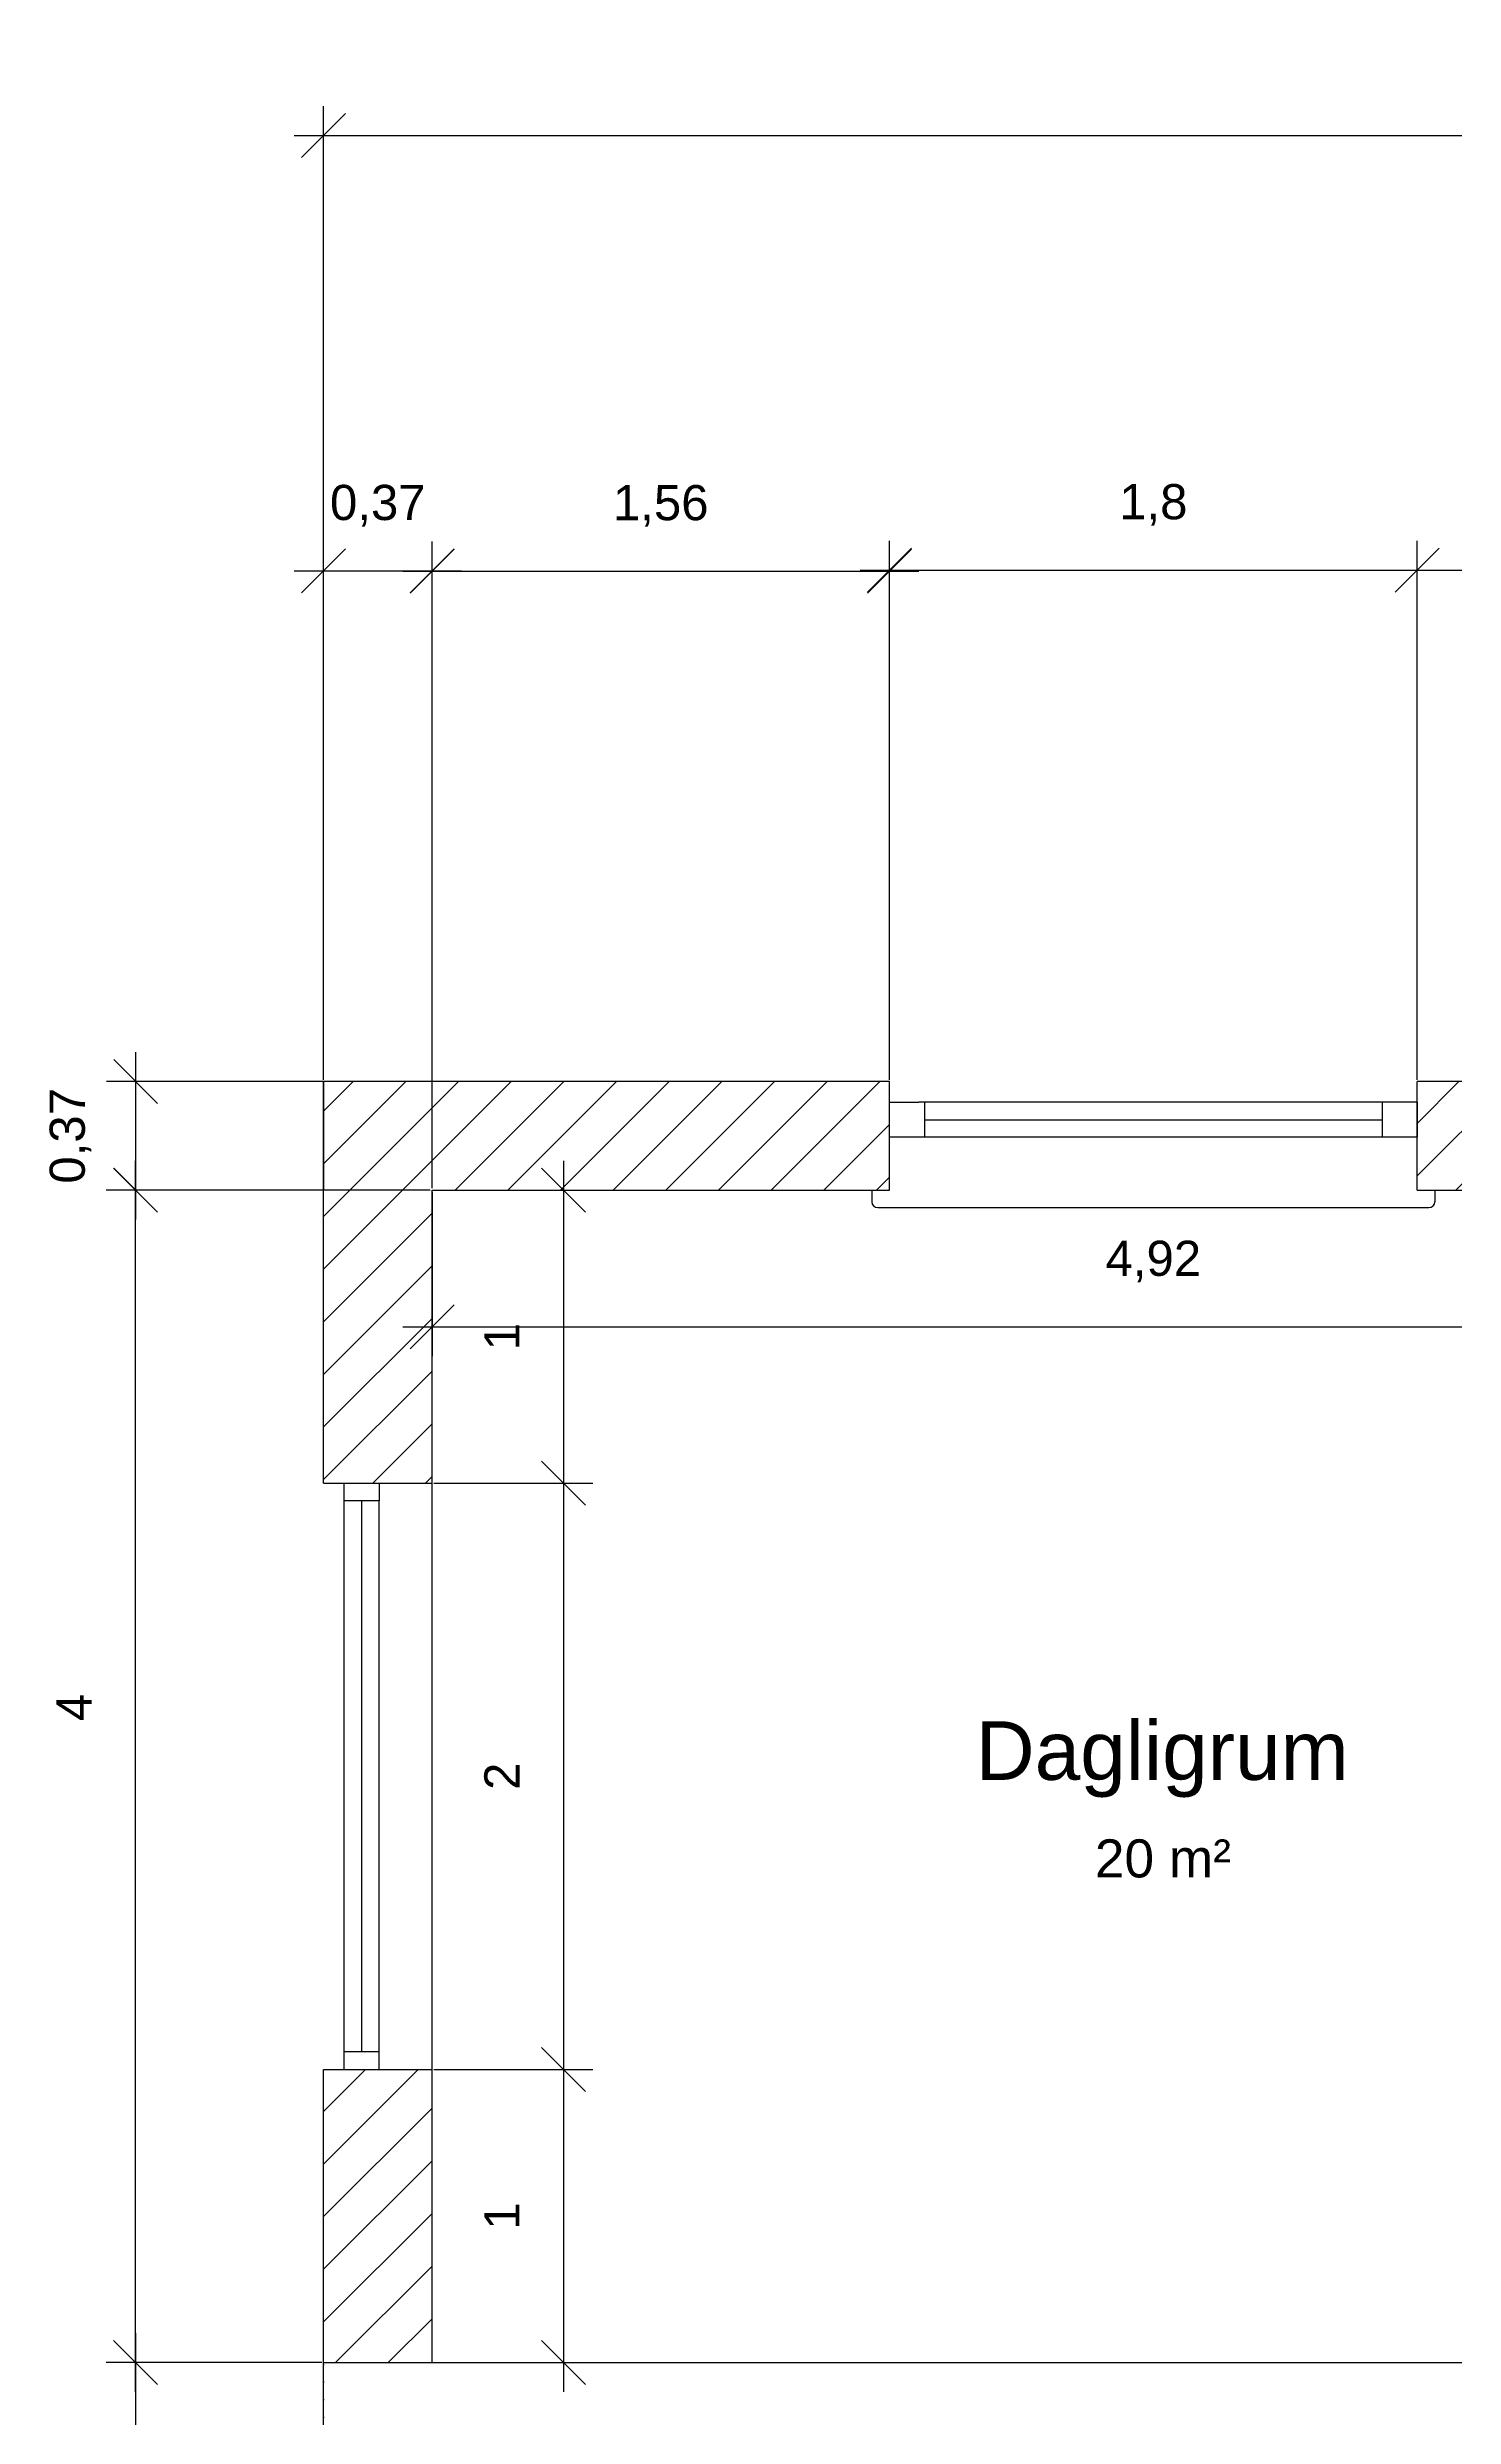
# Model space of a CAD drawing. Header units: millimetres. Extents: x -6247 to 53319, y -9113 to 41204.
# Drawn here: x 5996 to 10792, y 22959 to 31042 of the extents above; entities that cross this region are included whole.
import ezdxf

# ---------------------------------------------------------------- set-up
doc = ezdxf.new("R2010")
doc.units = ezdxf.units.MM
doc.linetypes.add('ACAD_ISO07W100', pattern=[3, 0, -3])
doc.styles.get("Standard").update_dxf_attribs({"font": 'Arial.ttf', "height": 120})
doc.dimstyles.new('ISO-25', dxfattribs={"dimscale": 10, "dimtxt": 2.5, "dimasz": 15, "dimexe": 10, "dimexo": 0.625, "dimgap": 15, "dimtad": 1, "dimlfac": 0.001, "dimtxsty": 'Standard', "dimblk": 'OBLIQUE', "dimblk1": 'OBLIQUE', "dimblk2": 'OBLIQUE', "dimcen": 20, "dimdle": 10, "dimadec": 0, "dimazin": 0, "dimtfac": 1, "dimtmove": 0, "dimatfit": 3, "dimldrblk": 'OPEN90', "dimfxl": 1, "dimarcsym": 0})

# ---------------------------------------------------------------- blocks, each defined once
blk = doc.blocks.new('_Oblique')
at = {"color": 0, "linetype": 'ByBlock', "lineweight": -2}
blk.add_line((-0.5, -0.5), (0.5, 0.5), dxfattribs=at)
blk = doc.blocks.new('*D2')
at = {"color": 0, "lineweight": -2, "transparency": 16777216}
for p, q in [((6297.1, 23043.9), (6297.1, 27243.9)), ((7302, 27143.9), (6197.1, 27143.9)), ((6932, 23143.9), (6197.1, 23143.9))]:
    blk.add_line(p, q, dxfattribs=at)
at = {"layer": 'Defpoints', "color": 0, "transparency": 16777216}
for p in [(6297.1, 27143.9), (7308.2, 27143.9), (6938.2, 23143.9)]:
    blk.add_point(p, dxfattribs=at)
at = {"color": 0, "lineweight": -2, "transparency": 16777216, "xscale": 150, "yscale": 150, "zscale": 150}
for p, rotation in [((6297.1, 27143.9), 90), ((6297.1, 23143.9), 270)]:
    blk.add_blockref('_Oblique', p, dxfattribs=dict(at, rotation=rotation))
at = {"color": 0, "transparency": 16777216, "insert": (6087.1, 25378.8), "char_height": 120, "attachment_point": 5, "rotation": 90}
blk.add_mtext('4', dxfattribs=at)
blk = doc.blocks.new('_Open90')
at = {"color": 0, "linetype": 'ByBlock', "lineweight": -2}
for p, q in [((0, 0), (-1, 0)), ((-0.5, 0.5), (0, 0)), ((0, 0), (-0.5, -0.5))]:
    blk.add_line(p, q, dxfattribs=at)
blk = doc.blocks.new('*D20')
at = {"color": 0, "lineweight": -2, "transparency": 16777216}
for p, q in [((6938.2, 27520.2), (6938.2, 29356.3)), ((7308.2, 27150.2), (7308.2, 29356.3)), ((6838.2, 29256.3), (7408.2, 29256.3))]:
    blk.add_line(p, q, dxfattribs=at)
at = {"layer": 'Defpoints', "color": 0, "transparency": 16777216}
for p in [(7308.2, 29256.3), (6938.2, 27513.9), (7308.2, 27143.9)]:
    blk.add_point(p, dxfattribs=at)
at = {"color": 0, "lineweight": -2, "transparency": 16777216, "xscale": 150, "yscale": 150, "zscale": 150, "rotation": 180}
blk.add_blockref('_Oblique', (6938.2, 29256.3), dxfattribs=at)
at = {"color": 0, "lineweight": -2, "transparency": 16777216, "xscale": 150, "yscale": 150, "zscale": 150}
blk.add_blockref('_Oblique', (7308.2, 29256.3), dxfattribs=at)
at = {"color": 0, "transparency": 16777216, "insert": (7123.2, 29478.6), "char_height": 120, "attachment_point": 5}
blk.add_mtext('0,37', dxfattribs=at)
blk = doc.blocks.new('*D21')
at = {"color": 0, "lineweight": -2, "transparency": 16777216}
for p, q in [((7308.2, 27520.2), (7308.2, 29355.7)), ((8868.2, 27520.2), (8868.2, 29355.7)), ((7208.2, 29255.7), (8968.2, 29255.7))]:
    blk.add_line(p, q, dxfattribs=at)
at = {"layer": 'Defpoints', "color": 0, "transparency": 16777216}
for p in [(8868.2, 29255.7), (7308.2, 27513.9), (8868.2, 27513.9)]:
    blk.add_point(p, dxfattribs=at)
at = {"color": 0, "lineweight": -2, "transparency": 16777216, "xscale": 150, "yscale": 150, "zscale": 150, "rotation": 180}
blk.add_blockref('_Oblique', (7308.2, 29255.7), dxfattribs=at)
at = {"color": 0, "lineweight": -2, "transparency": 16777216, "xscale": 150, "yscale": 150, "zscale": 150}
blk.add_blockref('_Oblique', (8868.2, 29255.7), dxfattribs=at)
at = {"color": 0, "transparency": 16777216, "insert": (8088.2, 29478), "char_height": 120, "attachment_point": 5}
blk.add_mtext('1,56', dxfattribs=at)
blk = doc.blocks.new('*D22')
at = {"color": 0, "lineweight": -2, "transparency": 16777216}
for p, q in [((8868.2, 27520.2), (8868.2, 29358.9)), ((10668.2, 27520.2), (10668.2, 29358.9)), ((8768.2, 29258.9), (10768.2, 29258.9))]:
    blk.add_line(p, q, dxfattribs=at)
at = {"layer": 'Defpoints', "color": 0, "transparency": 16777216}
for p in [(10668.2, 29258.9), (8868.2, 27513.9), (10668.2, 27513.9)]:
    blk.add_point(p, dxfattribs=at)
at = {"color": 0, "lineweight": -2, "transparency": 16777216, "xscale": 150, "yscale": 150, "zscale": 150, "rotation": 180}
blk.add_blockref('_Oblique', (8868.2, 29258.9), dxfattribs=at)
at = {"color": 0, "lineweight": -2, "transparency": 16777216, "xscale": 150, "yscale": 150, "zscale": 150}
blk.add_blockref('_Oblique', (10668.2, 29258.9), dxfattribs=at)
at = {"color": 0, "transparency": 16777216, "insert": (9768.2, 29481.2), "char_height": 120, "attachment_point": 5}
blk.add_mtext('1,8', dxfattribs=at)
blk = doc.blocks.new('*D23')
at = {"color": 0, "lineweight": -2, "transparency": 16777216}
for p, q in [((10668.2, 27520.2), (10668.2, 29358.8)), ((12878.2, 27520.2), (12878.2, 29358.8)), ((10568.2, 29258.8), (12978.2, 29258.8))]:
    blk.add_line(p, q, dxfattribs=at)
at = {"layer": 'Defpoints', "color": 0, "transparency": 16777216}
for p in [(12878.2, 29258.8), (10668.2, 27513.9), (12878.2, 27513.9)]:
    blk.add_point(p, dxfattribs=at)
at = {"color": 0, "lineweight": -2, "transparency": 16777216, "xscale": 150, "yscale": 150, "zscale": 150, "rotation": 180}
blk.add_blockref('_Oblique', (10668.2, 29258.8), dxfattribs=at)
at = {"color": 0, "lineweight": -2, "transparency": 16777216, "xscale": 150, "yscale": 150, "zscale": 150}
blk.add_blockref('_Oblique', (12878.2, 29258.8), dxfattribs=at)
at = {"color": 0, "transparency": 16777216, "insert": (11773.2, 29481), "char_height": 120, "attachment_point": 5}
blk.add_mtext('2,21', dxfattribs=at)
blk = doc.blocks.new('*D28')
at = {"color": 0, "lineweight": -2, "transparency": 16777216}
for p, q in [((6297.3, 23243.9), (6297.3, 22773.9)), ((6932, 23143.9), (6197.3, 23143.9)), ((7302, 22773.9), (6197.3, 22773.9)), ((6297.3, 22773.9), (6297.3, 22011.2))]:
    blk.add_line(p, q, dxfattribs=at)
at = {"layer": 'Defpoints', "color": 0, "transparency": 16777216}
for p in [(6938.2, 23143.9), (6297.3, 22773.9), (7308.2, 22773.9)]:
    blk.add_point(p, dxfattribs=at)
at = {"color": 0, "lineweight": -2, "transparency": 16777216, "xscale": 150, "yscale": 150, "zscale": 150}
for p, rotation in [((6297.3, 23143.9), 90), ((6297.3, 22773.9), 270)]:
    blk.add_blockref('_Oblique', p, dxfattribs=dict(at, rotation=rotation))
at = {"color": 0, "transparency": 16777216, "insert": (6075.1, 22317.6), "char_height": 120, "attachment_point": 5, "rotation": 90}
blk.add_mtext('0,37', dxfattribs=at)
blk = doc.blocks.new('*D31')
at = {"color": 0, "lineweight": -2, "transparency": 16777216}
for p, q in [((6297.4, 27043.9), (6297.4, 27613.9)), ((7302, 27513.9), (6197.4, 27513.9)), ((7302, 27143.9), (6197.4, 27143.9))]:
    blk.add_line(p, q, dxfattribs=at)
at = {"layer": 'Defpoints', "color": 0, "transparency": 16777216}
for p in [(6297.4, 27513.9), (7308.2, 27513.9), (7308.2, 27143.9)]:
    blk.add_point(p, dxfattribs=at)
at = {"color": 0, "lineweight": -2, "transparency": 16777216, "xscale": 150, "yscale": 150, "zscale": 150}
for p, rotation in [((6297.4, 27513.9), 90), ((6297.4, 27143.9), 270)]:
    blk.add_blockref('_Oblique', p, dxfattribs=dict(at, rotation=rotation))
at = {"color": 0, "transparency": 16777216, "insert": (6075.2, 27328.9), "char_height": 120, "attachment_point": 5, "rotation": 90}
blk.add_mtext('0,37', dxfattribs=at)
blk = doc.blocks.new('*D39')
at = {"color": 0, "lineweight": -2, "transparency": 16777216}
for p, q in [((7756.2, 27243.9), (7756.2, 26043.9)), ((7314.5, 27143.9), (7856.2, 27143.9)), ((7314.5, 26143.9), (7856.2, 26143.9))]:
    blk.add_line(p, q, dxfattribs=at)
at = {"layer": 'Defpoints', "color": 0, "transparency": 16777216}
for p in [(7308.2, 27143.9), (7308.2, 26143.9), (7756.2, 26143.9)]:
    blk.add_point(p, dxfattribs=at)
at = {"color": 0, "lineweight": -2, "transparency": 16777216, "xscale": 150, "yscale": 150, "zscale": 150}
for p, rotation in [((7756.2, 27143.9), 90), ((7756.2, 26143.9), 270)]:
    blk.add_blockref('_Oblique', p, dxfattribs=dict(at, rotation=rotation))
at = {"color": 0, "transparency": 16777216, "insert": (7546.2, 26643.9), "char_height": 120, "attachment_point": 5, "rotation": 90}
blk.add_mtext('1', dxfattribs=at)
blk = doc.blocks.new('*D40')
at = {"color": 0, "lineweight": -2, "transparency": 16777216}
for p, q in [((7756.5, 26243.9), (7756.5, 24043.9)), ((7314.5, 26143.9), (7856.5, 26143.9)), ((7314.5, 24143.9), (7856.5, 24143.9))]:
    blk.add_line(p, q, dxfattribs=at)
at = {"layer": 'Defpoints', "color": 0, "transparency": 16777216}
for p in [(7308.2, 26143.9), (7308.2, 24143.9), (7756.5, 24143.9)]:
    blk.add_point(p, dxfattribs=at)
at = {"color": 0, "lineweight": -2, "transparency": 16777216, "xscale": 150, "yscale": 150, "zscale": 150}
for p, rotation in [((7756.5, 26143.9), 90), ((7756.5, 24143.9), 270)]:
    blk.add_blockref('_Oblique', p, dxfattribs=dict(at, rotation=rotation))
at = {"color": 0, "transparency": 16777216, "insert": (7546.5, 25143.9), "char_height": 120, "attachment_point": 5, "rotation": 90}
blk.add_mtext('2', dxfattribs=at)
blk = doc.blocks.new('*D41')
at = {"color": 0, "lineweight": -2, "transparency": 16777216}
for p, q in [((7756.2, 24243.9), (7756.2, 23043.9)), ((7314.5, 24143.9), (7856.2, 24143.9)), ((7314.5, 23143.9), (7856.2, 23143.9))]:
    blk.add_line(p, q, dxfattribs=at)
at = {"layer": 'Defpoints', "color": 0, "transparency": 16777216}
for p in [(7308.2, 24143.9), (7308.2, 23143.9), (7756.2, 23143.9)]:
    blk.add_point(p, dxfattribs=at)
at = {"color": 0, "lineweight": -2, "transparency": 16777216, "xscale": 150, "yscale": 150, "zscale": 150}
for p, rotation in [((7756.2, 24143.9), 90), ((7756.2, 23143.9), 270)]:
    blk.add_blockref('_Oblique', p, dxfattribs=dict(at, rotation=rotation))
at = {"color": 0, "transparency": 16777216, "insert": (7546.2, 23643.9), "char_height": 120, "attachment_point": 5, "rotation": 90}
blk.add_mtext('1', dxfattribs=at)
blk = doc.blocks.new('*D42')
at = {"color": 0, "lineweight": -2, "transparency": 16777216}
for p, q in [((7308.2, 27137.7), (7308.2, 26577.7)), ((12228.2, 27137.7), (12228.2, 26577.7)), ((7208.2, 26677.7), (12328.2, 26677.7))]:
    blk.add_line(p, q, dxfattribs=at)
at = {"layer": 'Defpoints', "color": 0, "transparency": 16777216}
for p in [(7308.2, 27143.9), (12228.2, 27143.9), (12228.2, 26677.7)]:
    blk.add_point(p, dxfattribs=at)
at = {"color": 0, "lineweight": -2, "transparency": 16777216, "xscale": 150, "yscale": 150, "zscale": 150, "rotation": 180}
blk.add_blockref('_Oblique', (7308.2, 26677.7), dxfattribs=at)
at = {"color": 0, "lineweight": -2, "transparency": 16777216, "xscale": 150, "yscale": 150, "zscale": 150}
blk.add_blockref('_Oblique', (12228.2, 26677.7), dxfattribs=at)
at = {"color": 0, "transparency": 16777216, "insert": (9768.2, 26900), "char_height": 120, "attachment_point": 5}
blk.add_mtext('4,92', dxfattribs=at)
blk = doc.blocks.new('*D99')
at = {"color": 0, "lineweight": -2, "transparency": 16777216}
for p, q in [((6938.2, 27520.2), (6938.2, 30841.3)), ((20218.2, 27520.2), (20218.2, 30841.3)), ((6838.2, 30741.3), (20318.2, 30741.3))]:
    blk.add_line(p, q, dxfattribs=at)
at = {"layer": 'Defpoints', "color": 0, "transparency": 16777216}
for p in [(20218.2, 30741.3), (6938.2, 27513.9), (20218.2, 27513.9)]:
    blk.add_point(p, dxfattribs=at)
at = {"color": 0, "lineweight": -2, "transparency": 16777216, "xscale": 150, "yscale": 150, "zscale": 150, "rotation": 180}
blk.add_blockref('_Oblique', (6938.2, 30741.3), dxfattribs=at)
at = {"color": 0, "lineweight": -2, "transparency": 16777216, "xscale": 150, "yscale": 150, "zscale": 150}
blk.add_blockref('_Oblique', (20218.2, 30741.3), dxfattribs=at)
at = {"color": 0, "transparency": 16777216, "insert": (13578.2, 30963.5), "char_height": 120, "attachment_point": 5}
blk.add_mtext('13,28', dxfattribs=at)
blk = doc.blocks.new('*D146')
at = {"color": 0, "linetype": 'ACAD_ISO07W100', "lineweight": -2, "ltscale": 20, "transparency": 16777216}
for p, q in [((11818.3, 23212.7), (11818.3, 22135)), ((6938.2, 23137.7), (6938.2, 22135)), ((11918.3, 22235), (6838.2, 22235))]:
    blk.add_line(p, q, dxfattribs=at)
at = {"layer": 'Defpoints', "color": 0, "linetype": 'ACAD_ISO07W100', "ltscale": 20, "transparency": 16777216}
for p in [(11818.3, 23218.9), (6938.2, 23143.9), (6938.2, 22235)]:
    blk.add_point(p, dxfattribs=at)
at = {"color": 0, "linetype": 'ACAD_ISO07W100', "lineweight": -2, "ltscale": 20, "transparency": 16777216, "xscale": 150, "yscale": 150, "zscale": 150, "rotation": 180}
blk.add_blockref('_Oblique', (6938.2, 22235), dxfattribs=at)
at = {"color": 0, "linetype": 'ACAD_ISO07W100', "lineweight": -2, "ltscale": 20, "transparency": 16777216, "xscale": 150, "yscale": 150, "zscale": 150}
blk.add_blockref('_Oblique', (11818.3, 22235), dxfattribs=at)
at = {"color": 0, "linetype": 'ACAD_ISO07W100', "ltscale": 20, "transparency": 16777216, "insert": (9378.3, 22457.3), "char_height": 120, "attachment_point": 5}
blk.add_mtext('4,88', dxfattribs=at)

msp = doc.modelspace()

# ---------------------------------------------------------------- hatches: boundary and pattern name
h = msp.add_hatch()
h.set_pattern_fill('ANSI31', color=256, scale=40)
h.paths.add_polyline_path([(7308.249, 24143.923), (6938.249, 24143.923), (6938.249, 23143.923), (7308.249, 23143.923)])
h.paths.add_polyline_path([(7308.249, 27143.923), (8868.249, 27143.923), (8868.249, 27513.923), (6938.249, 27513.923), (6938.249, 27143.923), (6938.249, 26143.923), (7308.249, 26143.923)])
h.paths.add_polyline_path([(12828.249, 27513.923), (10668.249, 27513.923), (10668.249, 27143.923), (12828.249, 27143.923)])
h.paths.add_polyline_path([(15748.103, 27513.923), (14866.32, 27513.923), (14866.32, 27143.923), (15748.103, 27143.923)])
h.paths.add_polyline_path([(20218.249, 27513.923), (19425.907, 27513.923), (19425.907, 27143.923), (19848.249, 27143.923), (19848.249, 26993.923), (20218.249, 26993.923)])
h.paths.add_polyline_path([(20218.249, 26693.923), (19848.249, 26693.923), (19848.249, 23143.923), (20218.249, 23143.923)])
h.paths.add_polyline_path([(19425.907, 27513.923), (17548.103, 27513.923), (17548.103, 27443.923), (17548.103, 27143.923), (19425.907, 27143.923)])

# ---------------------------------------------------------------- linework, layer by layer
for p, q in [((6938.249, 27513.923), (6938.249, 27143.923)), ((8868.249, 27513.923), (6938.249, 27513.923)), ((6938.249, 26143.923), (6938.249, 27513.923)), ((8868.249, 27143.923), (8868.249, 27513.923)), ((10668.249, 27143.923), (10668.249, 27513.923)), ((12878.249, 27513.923), (10668.249, 27513.923)), ((8868.249, 27443.923), (8968.249, 27443.923)), ((10568.249, 27443.923), (8968.249, 27443.923)), ((8988.249, 27443.923), (8988.249, 27323.923)), ((10548.249, 27443.923), (10548.249, 27323.923)), ((10668.249, 27443.923), (10568.249, 27443.923)), ((10668.249, 27443.923), (10668.249, 27323.923)), ((10668.249, 27323.923), (8868.249, 27323.923)), ((8988.249, 27383.923), (10548.249, 27383.923)), ((7308.249, 27143.923), (8868.249, 27143.923)), ((7308.249, 26143.923), (7308.249, 27143.923)), ((8808.249, 27143.923), (8808.249, 27103.923)), ((8828.249, 27083.923), (10708.249, 27083.923)), ((10668.249, 27143.923), (12878.249, 27143.923)), ((10728.249, 27143.923), (10728.249, 27103.923)), ((6938.249, 26143.923), (7308.249, 26143.923)), ((7008.249, 26083.923), (7008.249, 26143.923)), ((7128.249, 26143.923), (7128.249, 26083.923)), ((7308.249, 24143.923), (7308.249, 26143.923)), ((7008.249, 24203.923), (7008.249, 26083.923)), ((7128.249, 26083.923), (7008.249, 26083.923)), ((7068.249, 24203.923), (7068.249, 26083.923)), ((7128.249, 24203.923), (7128.249, 26083.923)), ((7008.249, 24143.923), (7008.249, 24203.923)), ((7128.249, 24203.923), (7008.249, 24203.923)), ((7128.249, 24143.923), (7128.249, 24203.923)), ((6938.249, 23143.923), (6938.249, 24143.923)), ((6938.249, 24143.923), (7308.249, 24143.923)), ((7308.249, 23143.923), (7308.249, 24143.923))]:
    msp.add_line(p, q)
msp.add_lwpolyline([(6938.249, 22443.923), (6938.249, 23143.923), (13228.249, 23143.923)])
for centre, start, end in [((8828.249, 27103.923), 180, 270), ((10708.249, 27103.923), 270, 0)]:
    msp.add_arc(centre, 20, start, end)

# ---------------------------------------------------------------- texts
for s, height, p in [('Dagligrum', 200, (9161.682, 25131.657)), ('20 m²', 130, (9568.828, 24798.716))]:
    msp.add_text(s, height=height).set_placement(p)

# ---------------------------------------------------------------- dimensions: what is measured, and where the dimension line sits
for base, p1, p2, picture, middle in [((20218.249, 30741.272), (6938.249, 27513.923), (20218.249, 27513.923), '*D99', (13578.249, 30963.55)), ((8868.249, 29255.725), (7308.249, 27513.923), (8868.249, 27513.923), '*D21', (8088.249, 29478.004)), ((10668.249, 29258.94), (8868.249, 27513.923), (10668.249, 27513.923), '*D22', (9768.249, 29481.219)), ((12878.249, 29258.758), (10668.249, 27513.923), (12878.249, 27513.923), '*D23', (11773.249, 29481.036))]:
    dim = msp.add_linear_dim(base=base, p1=p1, p2=p2, dimstyle='ISO-25')
    dim.commit()
    dim.dimension.update_dxf_attribs({"geometry": picture, "text_midpoint": middle})
for base, p1, p2, picture, middle in [((7308.249, 29256.309), (6938.249, 27513.923), (7308.249, 27143.923), '*D20', (7123.249, 29256.309)), ((12228.249, 26677.721), (7308.249, 27143.923), (12228.249, 27143.923), '*D42', (9768.249, 26677.721))]:
    dim = msp.add_linear_dim(base=base, p1=p1, p2=p2, dimstyle='ISO-25')
    dim.commit()
    dim.dimension.update_dxf_attribs({"geometry": picture, "text_midpoint": middle, "dimtype": 160})
for base, p1, p2, angle, picture, middle, dimtype in [((6297.433, 27513.923), (7308.249, 27143.923), (7308.249, 27513.923), 90, '*D31', (6297.433, 27328.923), 160), ((6297.071, 27143.923), (6938.249, 23143.923), (7308.249, 27143.923), 90, '*D2', (6297.071, 25378.767), 160), ((7756.159, 26143.923), (7308.249, 27143.923), (7308.249, 26143.923), 270, '*D39', (7756.159, 26643.923), 161), ((7756.483, 24143.923), (7308.249, 26143.923), (7308.249, 24143.923), 90, '*D40', (7756.483, 25143.923), 160), ((7756.161, 23143.923), (7308.249, 24143.923), (7308.249, 23143.923), 90, '*D41', (7756.161, 23643.923), 160)]:
    dim = msp.add_linear_dim(base=base, p1=p1, p2=p2, angle=angle, dimstyle='ISO-25')
    dim.commit()
    dim.dimension.update_dxf_attribs({"geometry": picture, "text_midpoint": middle, "dimtype": dimtype})
dim = msp.add_linear_dim(base=(6297.339, 22773.923), p1=(6938.249, 23143.923), p2=(7308.249, 22773.923), angle=90, dimstyle='ISO-25')
dim.commit()
dim.dimension.update_dxf_attribs({"geometry": '*D28', "text_midpoint": (6075.061, 22317.579)})
at = {"linetype": 'ACAD_ISO07W100', "ltscale": 20}
dim = msp.add_linear_dim(base=(6938.249, 22234.99), p1=(11818.314, 23218.923), p2=(6938.249, 23143.923), dimstyle='ISO-25', dxfattribs=at)
dim.commit()
dim.dimension.update_dxf_attribs({"geometry": '*D146', "text_midpoint": (9378.281, 22457.269)})

doc.saveas('drawing.dxf')
